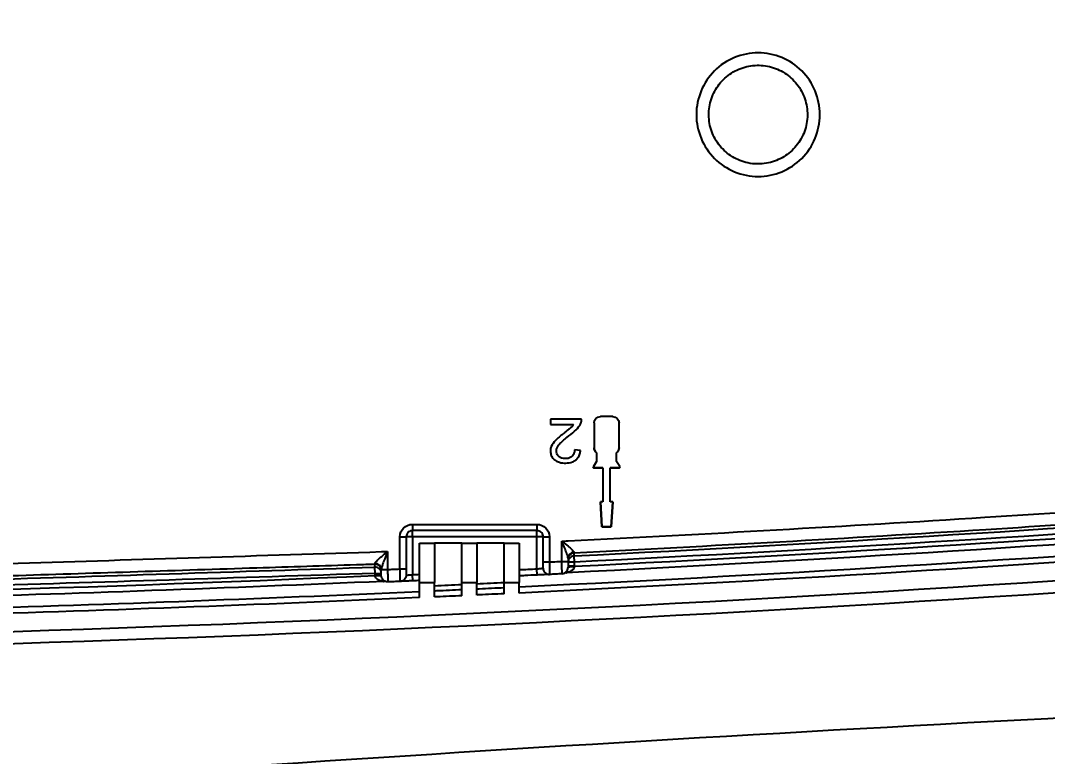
# Model space of a CAD drawing. Header units: millimetres. Extents: x 28 to 2363, y 8 to 1657.
# Drawn here: x 1971.9 to 2054.5, y 1195.3 to 1254.4 of the extents above; entities that cross this region are included whole.
import ezdxf

# ---------------------------------------------------------------- set-up
doc = ezdxf.new("R2010")
doc.units = ezdxf.units.MM
doc.layers.get('Defpoints').update_dxf_attribs({"linetype": 'CONTINUOUS'})
doc.layers.add('1LINE', color=7, linetype='CONTINUOUS')
doc.styles.add('Annotative', font='malgun.ttf')
doc.dimstyles.new('WOO', dxfattribs={"dimtxt": 20, "dimasz": 2, "dimexe": 1.25, "dimexo": 0.3, "dimgap": 1, "dimtad": 1, "dimdec": 1, "dimzin": 1, "dimdsep": 46, "dimtxsty": 'Annotative', "dimcen": 0, "dimclrd": 1, "dimclre": 1, "dimclrt": 2, "dimadec": 0, "dimazin": 0, "dimtfac": 1, "dimtdec": 1, "dimtofl": 0, "dimtmove": 0, "dimatfit": 3, "dimfxl": 0, "dimarcsym": 0})

# ---------------------------------------------------------------- blocks, each defined once
blk = doc.blocks.new('*D31')
at = {"layer": '1LINE', "color": 1, "lineweight": -2}
for p, q in [((1963.641, 1298.544), (2143.909, 1298.544)), ((2142.659, 1296.544), (2142.659, 849.163)), ((1892.986, 847.163), (2143.909, 847.163))]:
    blk.add_line(p, q, dxfattribs=at)
at = {"layer": '1LINE', "color": 1}
for points in [[(2142.326, 1296.544), (2142.993, 1296.544), (2142.659, 1298.544)], [(2142.326, 849.163), (2142.993, 849.163), (2142.659, 847.163)]]:
    blk.add_solid(points, dxfattribs=at)
at = {"layer": 'Defpoints', "color": 0}
for p in [(1963.341, 1298.544), (1892.686, 847.163), (2142.659, 847.163)]:
    blk.add_point(p, dxfattribs=at)
at = {"layer": '1LINE', "color": 2, "insert": (2131.272, 1072.853), "char_height": 20, "attachment_point": 5, "rotation": 90, "style": 'Annotative'}
blk.add_mtext('451', dxfattribs=at)
blk = doc.blocks.new('*D32')
at = {"layer": '1LINE', "color": 1, "lineweight": -2}
for p, q in [((1963.641, 1336.944), (2212.264, 1336.944)), ((2211.014, 1334.944), (2211.014, 849.163)), ((1892.986, 847.163), (2212.264, 847.163))]:
    blk.add_line(p, q, dxfattribs=at)
at = {"layer": '1LINE', "color": 1}
for points in [[(2210.681, 1334.944), (2211.348, 1334.944), (2211.014, 1336.944)], [(2210.681, 849.163), (2211.348, 849.163), (2211.014, 847.163)]]:
    blk.add_solid(points, dxfattribs=at)
at = {"layer": 'Defpoints', "color": 0}
for p in [(1963.341, 1336.944), (1892.686, 847.163), (2211.014, 847.163)]:
    blk.add_point(p, dxfattribs=at)
at = {"layer": '1LINE', "color": 2, "insert": (2199.681, 1092.053), "char_height": 20, "attachment_point": 5, "rotation": 90, "style": 'Annotative'}
blk.add_mtext('490', dxfattribs=at)

msp = doc.modelspace()

# ---------------------------------------------------------------- linework, layer by layer
at = {"layer": '1LINE', "linetype": 'Continuous'}
for p, q in [((2017.03, 1222.373), (2014.518, 1222.373)), ((2014.518, 1222.373), (2014.518, 1221.96)), ((2018.035, 1222.092), (2018.035, 1220.092)), ((2019.535, 1222.592), (2018.535, 1222.592)), ((2020.035, 1220.092), (2020.035, 1222.092)), ((2014.518, 1221.96), (2016.382, 1221.96)), ((2016.942, 1219.871), (2016.462, 1219.916)), ((2018.235, 1219.692), (2018.235, 1218.986)), ((2018.235, 1219.692), (2018.235, 1219.692)), ((2019.835, 1219.692), (2019.835, 1219.692)), ((2019.835, 1218.986), (2019.835, 1219.692)), ((2020.035, 1220.092), (2020.035, 1220.092)), ((2018.235, 1218.986), (2017.975, 1218.588)), ((2020.095, 1218.588), (2019.835, 1218.986)), ((2018.735, 1218.477), (2018.035, 1218.477)), ((2018.035, 1218.477), (2018.735, 1218.477)), ((2018.035, 1218.477), (2018.035, 1218.477)), ((2018.735, 1218.477), (2018.735, 1215.749)), ((2018.735, 1218.477), (2018.735, 1218.477)), ((2020.035, 1218.477), (2019.335, 1218.477)), ((2019.335, 1218.477), (2020.035, 1218.477)), ((2019.335, 1218.477), (2019.335, 1218.477)), ((2019.335, 1215.749), (2019.335, 1218.477)), ((2020.035, 1218.477), (2020.035, 1218.477)), ((2018.668, 1213.749), (2018.535, 1215.749)), ((2018.535, 1215.749), (2018.668, 1213.749)), ((2018.735, 1215.749), (2018.535, 1215.749)), ((2019.535, 1215.749), (2019.335, 1215.749)), ((2019.535, 1215.749), (2019.402, 1213.749)), ((2019.402, 1213.749), (2019.535, 1215.749)), ((2003.438, 1213.937), (2013.438, 1213.937)), ((2003.438, 1213.937), (2003.438, 1213.437)), ((2013.438, 1213.937), (2013.438, 1213.437)), ((2013.438, 1213.437), (2003.438, 1213.437)), ((2003.438, 1212.937), (2003.438, 1213.437)), ((2013.438, 1212.937), (2013.438, 1213.437)), ((2018.668, 1213.749), (2018.668, 1213.749)), ((2019.402, 1213.749), (2018.668, 1213.749)), ((2018.668, 1213.749), (2019.402, 1213.749)), ((2019.402, 1213.749), (2019.402, 1213.749)), ((2002.438, 1210.36), (2002.438, 1212.937)), ((2002.938, 1212.937), (2002.938, 1210.36)), ((2003.438, 1212.937), (2002.938, 1212.937)), ((2013.438, 1212.937), (2003.438, 1212.937)), ((2003.438, 1212.937), (2003.438, 1209.903)), ((2004.004, 1209.279), (2004.004, 1212.438)), ((2004.004, 1212.438), (2005.204, 1212.438)), ((2007.404, 1212.438), (2005.204, 1212.438)), ((2005.204, 1212.438), (2005.204, 1209.279)), ((2007.404, 1209.279), (2007.404, 1212.438)), ((2007.404, 1212.438), (2008.604, 1212.438)), ((2010.804, 1212.438), (2008.604, 1212.438)), ((2008.604, 1212.438), (2008.604, 1209.279)), ((2010.804, 1209.279), (2010.804, 1212.438)), ((2010.804, 1212.438), (2012.004, 1212.438)), ((2012.004, 1212.438), (2012.004, 1209.279)), ((2013.938, 1212.937), (2013.438, 1212.937)), ((2013.438, 1210.37), (2013.438, 1212.937)), ((2013.938, 1210.92), (2013.938, 1212.937)), ((2014.438, 1212.937), (2014.438, 1210.92)), ((2015.438, 1210.969), (2015.438, 1212.589)), ((2001.438, 1211.764), (2001.438, 1210.315)), ((2016.413, 1211.408), (2016.438, 1210.909)), ((2000.438, 1210.004), (2000.422, 1210.503)), ((2015.938, 1211.222), (2015.938, 1210.969)), ((2016.438, 1210.909), (2016.438, 1210.575)), ((2000.438, 1209.828), (2000.438, 1210.004)), ((2000.438, 1210.004), (2000.938, 1210.004)), ((2000.438, 1209.828), (2000.938, 1209.828)), ((2000.938, 1210.315), (2000.938, 1210.317)), ((2003.46, 1209.404), (2003.438, 1209.903)), ((2013.462, 1209.871), (2013.438, 1210.37)), ((2004.004, 1208.054), (2004.004, 1209.279)), ((2004.004, 1209.279), (2005.204, 1209.279)), ((2005.204, 1208.108), (2005.204, 1209.279)), ((2007.404, 1208.209), (2007.404, 1209.279)), ((2007.404, 1209.279), (2008.604, 1209.279)), ((2008.604, 1208.265), (2008.604, 1209.279)), ((2010.804, 1208.369), (2010.804, 1209.279)), ((2010.804, 1209.279), (2012.004, 1209.279)), ((2012.004, 1208.427), (2012.004, 1209.279))]:
    msp.add_line(p, q, dxfattribs=at)
at = {"layer": '1LINE', "linetype": 'Continuous', "extrusion": (3.83778e-22, 6.26757e-06, -1)}
for centre, radius, start, end in [((-2018.535, 1222.092, 0.008), 0.5, 0, 90), ((-2019.535, 1222.092, 0.008), 0.5, 90, 180), ((-2018.535, 1220.092, 0.008), 0.5, 306.8699, 359.98137), ((-2019.535, 1220.092, 0.008), 0.5, 180.01863, 233.1301), ((-2018.035, 1218.549, 0.008), 0.0716, 270, 359.86704), ((-2020.035, 1218.549, 0.008), 0.0716, 180.13296, 270), ((-2003.438, 1212.937, 0.008), 1, 0, 90), ((-2013.438, 1212.937, 0.008), 1, 90, 180)]:
    msp.add_arc(centre, radius, start, end, dxfattribs=at)
at = {"layer": '1LINE', "linetype": 'Continuous', "extrusion": (-3.83778e-22, -6.26758e-06, 1)}
for centre, radius, start, end in [((2018.535, 1220.092, -0.008), 0.5, 180.01921, 233.1301), ((2019.535, 1220.092, -0.008), 0.5, 306.8699, 359.98079), ((2018.035, 1218.549, -0.008), 0.0716, 146.96126, 270), ((2020.035, 1218.549, -0.008), 0.0716, 270, 33.03474)]:
    msp.add_arc(centre, radius, start, end, dxfattribs=at)
at = {"layer": '1LINE', "linetype": 'Continuous', "extrusion": (0, 0, -1)}
for centre, start, end in [((-2001.438, 1209.815), 267.48991, 0), ((-2002.438, 1209.859), 180, 267.46675)]:
    msp.add_arc(centre, 0.5, start, end, dxfattribs=at)
at = {"layer": '1LINE', "linetype": 'Continuous'}
for centre, start, end in [((2014.438, 1210.419), 180, 272.81103), ((2015.438, 1210.468), 272.83416, 0)]:
    msp.add_arc(centre, 0.5, start, end, dxfattribs=at)
for centre, major_axis, ratio, start_param, end_param in [((2002.438, 1212.937), (-0.5, 0), 0.000006, 1.570796, 3.141593), ((2014.438, 1212.937), (0.5, 0), 0.000006, 3.141599, 4.712389), ((2016.438, 1211.222), (0.5, 0), 0.942681, 1.617709, 3.141593), ((2016.438, 1211.138), (0.5, 0), 0.99875, 1.620493, 3.141593), ((2016.438, 1210.909), (0.5, 0), 0.99875, 1.620488, 3.141593), ((2000.438, 1210.233), (0.5, 0), 0.998751, 0, 1.602683), ((2000.438, 1210.004), (0.5, 0), 0.998751, 0, 1.602683), ((2000.438, 1210.317), (0.5, 0), 0.942758, 0, 1.600896), ((2014.438, 1210.92), (0.5, 0), 0.000006, 3.141593, 4.712389), ((2015.438, 1210.969), (-0.5, 0), 0.000006, 1.570796, 3.141593), ((2016.438, 1210.909), (0.5, 0), 0.000006, 1.570796, 3.141593), ((2016.438, 1210.575), (0.5, 0), 0.000006, 1.570796, 3.141593), ((2016.438, 1210.468), (0.5, 0), 0.105838, 1.576078, 3.141593), ((2000.438, 1209.815), (0.5, 0), 0.012696, 0, 1.571348), ((2001.438, 1210.315), (0.5, 0), 0.000006, 3.141593, 4.712389), ((2002.438, 1210.36), (-0.5, 0), 0.000006, 1.570796, 3.141593)]:
    msp.add_ellipse(centre, major_axis=major_axis, ratio=ratio, start_param=start_param, end_param=end_param, dxfattribs=at)
for points, knots in [([(2031.212, 1241.869), (2029.911, 1241.869), (2028.623, 1242.403), (2026.783, 1244.243), (2026.249, 1245.531), (2026.249, 1248.133), (2026.783, 1249.421), (2028.623, 1251.261), (2029.911, 1251.795), (2032.513, 1251.795), (2033.801, 1251.261), (2035.641, 1249.421), (2036.175, 1248.133), (2036.175, 1245.531), (2035.641, 1244.243), (2033.801, 1242.403), (2032.513, 1241.869), (2031.212, 1241.869)], [0, 0, 0, 0, 0.125, 0.125, 0.25, 0.25, 0.375, 0.375, 0.5, 0.5, 0.625, 0.625, 0.75, 0.75, 0.875, 0.875, 1, 1, 1, 1]), ([(2031.21, 1242.869), (2031.655, 1242.869), (2032.105, 1242.946), (2032.942, 1243.24), (2033.341, 1243.461), (2034.034, 1244.015), (2034.337, 1244.355), (2034.807, 1245.107), (2034.98, 1245.529), (2035.175, 1246.394), (2035.199, 1246.85), (2035.097, 1247.731), (2034.969, 1248.168), (2034.581, 1248.966), (2034.315, 1249.336), (2033.685, 1249.96), (2033.311, 1250.222), (2032.51, 1250.603), (2032.071, 1250.726), (2031.189, 1250.82), (2030.734, 1250.791), (2029.87, 1250.587), (2029.45, 1250.41), (2028.703, 1249.932), (2028.366, 1249.625), (2027.819, 1248.927), (2027.602, 1248.526), (2027.317, 1247.686), (2027.245, 1247.236), (2027.254, 1246.349), (2027.335, 1245.9), (2027.637, 1245.066), (2027.862, 1244.669), (2028.423, 1243.982), (2028.767, 1243.682), (2029.524, 1243.22), (2029.947, 1243.051), (2030.653, 1242.899), (2030.933, 1242.869), (2031.21, 1242.869)], [0, 0, 0, 0, 0.053693, 0.053693, 0.107394, 0.107394, 0.161093, 0.161093, 0.214788, 0.214788, 0.268483, 0.268483, 0.322177, 0.322177, 0.375875, 0.375875, 0.429576, 0.429576, 0.483277, 0.483277, 0.536977, 0.536977, 0.590671, 0.590671, 0.644366, 0.644366, 0.69806, 0.69806, 0.751758, 0.751758, 0.805458, 0.805458, 0.85916, 0.85916, 0.91286, 0.91286, 0.966555, 0.966555, 1, 1, 1, 1]), ([(2015.22, 1220.338), (2015.397, 1220.558), (2015.621, 1220.737), (2016.053, 1221.079), (2016.272, 1221.236), (2016.626, 1221.555), (2016.772, 1221.709), (2016.917, 1221.947), (2016.949, 1222.01), (2016.976, 1222.075)], [0, 0, 0, 0, 0.34116, 0.34116, 0.664074, 0.664074, 0.915866, 0.915866, 1, 1, 1, 1]), ([(2016.976, 1222.075), (2016.986, 1222.099), (2016.994, 1222.123), (2017.009, 1222.172), (2017.015, 1222.198), (2017.028, 1222.272), (2017.032, 1222.323), (2017.03, 1222.373)], [0, 0, 0, 0, 0.253145, 0.253145, 0.506288, 0.506288, 1, 1, 1, 1]), ([(2015.646, 1221.287), (2015.562, 1221.221), (2015.479, 1221.155), (2015.315, 1221.022), (2015.235, 1220.955), (2015.077, 1220.817), (2014.999, 1220.746), (2014.926, 1220.671)], [0, 0, 0, 0, 0.336515, 0.336515, 0.667792, 0.667792, 1, 1, 1, 1]), ([(2016.184, 1221.727), (2016.153, 1221.696), (2016.119, 1221.667), (2016.014, 1221.578), (2015.941, 1221.519), (2015.794, 1221.402), (2015.72, 1221.344), (2015.646, 1221.287)], [0, 0, 0, 0, 0.190946, 0.190946, 0.595354, 0.595354, 1, 1, 1, 1]), ([(2016.382, 1221.96), (2016.366, 1221.937), (2016.35, 1221.914), (2016.316, 1221.871), (2016.299, 1221.849), (2016.25, 1221.793), (2016.218, 1221.76), (2016.184, 1221.727)], [0, 0, 0, 0, 0.272043, 0.272043, 0.544007, 0.544007, 1, 1, 1, 1]), ([(2014.926, 1220.671), (2014.789, 1220.529), (2014.661, 1220.366), (2014.55, 1220.08), (2014.527, 1219.97), (2014.52, 1219.752), (2014.534, 1219.64), (2014.602, 1219.437), (2014.655, 1219.343), (2014.782, 1219.187), (2014.855, 1219.121), (2015.029, 1219.001), (2015.135, 1218.953), (2015.41, 1218.871), (2015.586, 1218.855), (2015.943, 1218.863), (2016.132, 1218.892), (2016.4, 1219), (2016.491, 1219.053), (2016.571, 1219.117)], [0, 0, 0, 0, 0.167912, 0.167912, 0.259307, 0.259307, 0.350781, 0.350781, 0.43825, 0.43825, 0.518694, 0.518694, 0.614266, 0.614266, 0.758371, 0.758371, 0.914245, 0.914245, 1, 1, 1, 1]), ([(2015.2, 1219.39), (2015.151, 1219.433), (2015.107, 1219.485), (2015.041, 1219.6), (2015.018, 1219.665), (2015, 1219.79), (2015, 1219.851), (2015.022, 1219.99), (2015.051, 1220.067), (2015.125, 1220.209), (2015.171, 1220.275), (2015.22, 1220.338)], [0, 0, 0, 0, 0.187685, 0.187685, 0.377183, 0.377183, 0.546658, 0.546658, 0.775265, 0.775265, 1, 1, 1, 1]), ([(2016.462, 1219.916), (2016.462, 1219.862), (2016.457, 1219.808), (2016.433, 1219.678), (2016.407, 1219.602), (2016.337, 1219.485), (2016.3, 1219.439), (2016.257, 1219.4)], [0, 0, 0, 0, 0.283182, 0.283182, 0.696823, 0.696823, 1, 1, 1, 1]), ([(2016.571, 1219.117), (2016.636, 1219.17), (2016.695, 1219.232), (2016.808, 1219.39), (2016.857, 1219.494), (2016.916, 1219.689), (2016.933, 1219.78), (2016.942, 1219.871)], [0, 0, 0, 0, 0.290739, 0.290739, 0.681517, 0.681517, 1, 1, 1, 1]), ([(2016.257, 1219.4), (2016.199, 1219.347), (2016.13, 1219.304), (2015.983, 1219.244), (2015.905, 1219.227), (2015.712, 1219.208), (2015.593, 1219.213), (2015.407, 1219.262), (2015.334, 1219.293), (2015.246, 1219.352), (2015.223, 1219.37), (2015.2, 1219.39)], [0, 0, 0, 0, 0.209089, 0.209089, 0.416344, 0.416344, 0.721645, 0.721645, 0.923789, 0.923789, 1, 1, 1, 1]), ([(2089.73, 1217.874), (2090.367, 1208.165), (2090.896, 1198.423), (2091.865, 1176.548), (2092.303, 1164.413), (2092.892, 1140.089), (2093.017, 1127.899), (2092.489, 1103.463), (2091.835, 1091.223), (2089.323, 1066.695), (2087.483, 1054.465), (2079.895, 1018.151), (2072.069, 994.433), (2056.333, 961.024), (2050.4, 950.216), (2037.006, 929.328), (2029.646, 919.416), (2017.625, 905.446), (2013.454, 900.933), (2004.755, 892.219), (2000.244, 888.005), (1985.941, 876.032), (1975.488, 869.164), (1953.136, 858.213), (1941.298, 854.057), (1917.346, 848.55), (1905.136, 847.156), (1892.686, 847.163)], [0, 0, 0, 0, 0.063029, 0.063029, 0.14111, 0.14111, 0.219191, 0.219191, 0.297272, 0.297272, 0.375352, 0.375352, 0.531514, 0.531514, 0.609595, 0.609595, 0.687676, 0.687676, 0.726717, 0.726717, 0.765757, 0.765757, 0.843838, 0.843838, 0.921919, 0.921919, 1, 1, 1, 1]), ([(2015.438, 1212.589), (2015.605, 1212.597), (2015.771, 1212.605), (2027.11, 1213.168), (2038.278, 1213.798), (2058.696, 1215.088), (2067.947, 1215.724), (2077.193, 1216.412)], [0, 0, 0, 0, 0.008091, 0.008091, 0.55043, 0.55043, 1, 1, 1, 1]), ([(2077.269, 1215.416), (2068.018, 1214.728), (2058.763, 1214.091), (2038.479, 1212.81), (2027.448, 1212.187), (2016.413, 1211.637)], [0, 0, 0, 0, 0.456418, 0.456418, 1, 1, 1, 1]), ([(1892.685, 850.645), (1904.707, 850.639), (1916.706, 851.985), (1940.14, 857.354), (1951.333, 861.286), (1972.678, 871.594), (1982.867, 878.142), (1996.799, 889.608), (2001.192, 893.654), (2009.649, 902.003), (2013.702, 906.322), (2025.388, 919.674), (2032.536, 929.108), (2045.612, 948.99), (2051.547, 959.47), (2067.29, 991.805), (2074.949, 1014.109), (2082.814, 1048.358), (2084.799, 1059.924), (2087.677, 1083.307), (2088.556, 1095.157), (2089.899, 1130.655), (2089.198, 1154.277), (2087.832, 1189.732), (2087.249, 1201.739), (2086.509, 1213.693)], [0, 0, 0, 0, 0.076741, 0.076741, 0.153483, 0.153483, 0.230224, 0.230224, 0.268595, 0.268595, 0.306966, 0.306966, 0.383707, 0.383707, 0.460449, 0.460449, 0.613932, 0.613932, 0.690673, 0.690673, 0.767415, 0.767415, 0.920898, 0.920898, 1, 1, 1, 1]), ([(2003.438, 1213.437), (2003.382, 1213.437), (2003.325, 1213.427), (2003.22, 1213.39), (2003.169, 1213.363), (2003.082, 1213.293), (2003.044, 1213.25), (2002.984, 1213.155), (2002.962, 1213.101), (2002.942, 1213.011), (2002.938, 1212.974), (2002.938, 1212.937)], [0, 0, 0, 0, 0.214941, 0.214941, 0.429881, 0.429881, 0.644822, 0.644822, 0.859762, 0.859762, 1, 1, 1, 1]), ([(2013.938, 1212.937), (2013.938, 1212.993), (2013.928, 1213.05), (2013.891, 1213.155), (2013.863, 1213.206), (2013.793, 1213.293), (2013.75, 1213.331), (2013.656, 1213.391), (2013.602, 1213.413), (2013.512, 1213.433), (2013.475, 1213.437), (2013.438, 1213.437)], [0, 0, 0, 0, 0.214941, 0.214941, 0.429881, 0.429881, 0.644822, 0.644822, 0.859762, 0.859762, 1, 1, 1, 1]), ([(2015.938, 1211.222), (2015.938, 1211.265), (2015.927, 1211.32), (2015.895, 1211.442), (2015.872, 1211.512), (2015.802, 1211.708), (2015.751, 1211.839), (2015.615, 1212.171), (2015.528, 1212.377), (2015.44, 1212.584), (2015.439, 1212.586), (2015.438, 1212.589)], [0, 0, 0, 0, 0.14124, 0.14124, 0.299634, 0.299634, 0.575243, 0.575243, 0.995056, 0.995056, 1, 1, 1, 1]), ([(2015.438, 1212.589), (2015.44, 1212.587), (2015.441, 1212.586), (2015.613, 1212.451), (2015.786, 1212.316), (2016.051, 1212.098), (2016.153, 1212.012), (2016.288, 1211.884), (2016.333, 1211.837), (2016.373, 1211.786), (2016.38, 1211.776), (2016.404, 1211.738), (2016.415, 1211.713), (2016.415, 1211.693)], [0, 0, 0, 0, 0.004019, 0.004019, 0.41622, 0.41622, 0.687915, 0.687915, 0.847786, 0.847786, 0.886377, 0.886377, 1, 1, 1, 1]), ([(1928.536, 1209.819), (1935.655, 1209.922), (1942.775, 1210.055), (1957.183, 1210.385), (1964.472, 1210.586), (1976.618, 1210.969), (1981.476, 1211.126), (1991.202, 1211.437), (1996.07, 1211.592), (2001.105, 1211.753), (2001.271, 1211.758), (2001.438, 1211.764)], [0, 0, 0, 0, 0.292906, 0.292906, 0.592859, 0.592859, 0.792789, 0.792789, 0.993141, 0.993141, 1, 1, 1, 1]), ([(2000.423, 1210.788), (2000.423, 1210.807), (2000.434, 1210.833), (2000.459, 1210.871), (2000.467, 1210.881), (2000.516, 1210.945), (2000.575, 1211.007), (2000.739, 1211.166), (2000.854, 1211.267), (2001.12, 1211.497), (2001.278, 1211.629), (2001.435, 1211.761), (2001.436, 1211.762), (2001.438, 1211.764)], [0, 0, 0, 0, 0.106665, 0.106665, 0.143939, 0.143939, 0.335745, 0.335745, 0.627461, 0.627461, 0.996168, 0.996168, 1, 1, 1, 1]), ([(2001.438, 1211.764), (2001.437, 1211.761), (2001.436, 1211.759), (2001.358, 1211.563), (2001.281, 1211.37), (2001.15, 1211.029), (2001.094, 1210.879), (2001.013, 1210.644), (2000.984, 1210.554), (2000.949, 1210.414), (2000.938, 1210.359), (2000.938, 1210.317)], [0, 0, 0, 0, 0.004718, 0.004718, 0.379811, 0.379811, 0.675811, 0.675811, 0.866191, 0.866191, 1, 1, 1, 1]), ([(2016.413, 1211.637), (2016.413, 1211.62), (2016.413, 1211.604), (2016.413, 1211.527), (2016.413, 1211.468), (2016.413, 1211.408)], [0, 0, 0, 0, 0.21831, 0.21831, 1, 1, 1, 1]), ([(1928.072, 1208.585), (1929.958, 1208.612), (1931.844, 1208.641), (1944.935, 1208.856), (1956.138, 1209.114), (1978.367, 1209.783), (1989.394, 1210.151), (2000.422, 1210.503)], [0, 0, 0, 0, 0.07819, 0.07819, 0.542669, 0.542669, 1, 1, 1, 1]), ([(2000.422, 1210.732), (1999.928, 1210.716), (1999.433, 1210.7), (1996.274, 1210.599), (1993.608, 1210.514), (1984.559, 1210.226), (1978.176, 1210.018), (1964.501, 1209.588), (1957.209, 1209.386), (1942.792, 1209.056), (1935.668, 1208.923), (1928.543, 1208.821)], [0, 0, 0, 0, 0.020635, 0.020635, 0.131891, 0.131891, 0.398363, 0.398363, 0.702705, 0.702705, 1, 1, 1, 1]), ([(2013.938, 1210.419), (2013.938, 1210.419), (2013.938, 1210.429), (2013.938, 1210.466), (2013.938, 1210.494), (2013.938, 1210.564), (2013.938, 1210.606), (2013.938, 1210.701), (2013.938, 1210.755), (2013.938, 1210.845), (2013.938, 1210.883), (2013.938, 1210.92)], [0, 0, 0, 0, 0.21462, 0.21462, 0.429232, 0.429232, 0.64396, 0.64396, 0.858936, 0.858936, 1, 1, 1, 1]), ([(2014.438, 1210.92), (2014.588, 1210.927), (2014.739, 1210.934), (2015.072, 1210.951), (2015.255, 1210.96), (2015.438, 1210.969)], [0, 0, 0, 0, 0.450776, 0.450776, 1, 1, 1, 1]), ([(2014.438, 1210.92), (2014.44, 1210.846), (2014.442, 1210.771), (2014.446, 1210.59), (2014.449, 1210.484), (2014.453, 1210.294), (2014.455, 1210.208), (2014.459, 1210.069), (2014.46, 1210.013), (2014.462, 1209.939), (2014.462, 1209.92), (2014.463, 1209.92)], [0, 0, 0, 0, 0.14103, 0.14103, 0.355981, 0.355981, 0.57074, 0.57074, 0.785444, 0.785444, 1, 1, 1, 1]), ([(2015.463, 1209.969), (2015.463, 1209.969), (2015.462, 1209.977), (2015.462, 1210.018), (2015.46, 1210.061), (2015.457, 1210.18), (2015.456, 1210.256), (2015.451, 1210.431), (2015.449, 1210.532), (2015.444, 1210.743), (2015.441, 1210.857), (2015.438, 1210.969)], [0, 0, 0, 0, 0.138096, 0.138096, 0.353408, 0.353408, 0.568917, 0.568917, 0.784482, 0.784482, 1, 1, 1, 1]), ([(2016.435, 1210.521), (2016.434, 1210.491), (2016.427, 1210.46), (2016.409, 1210.416), (2016.401, 1210.4), (2016.365, 1210.34), (2016.329, 1210.301), (2016.226, 1210.213), (2016.153, 1210.171), (2016.003, 1210.102), (2015.922, 1210.075), (2015.841, 1210.054), (2015.83, 1210.051), (2015.811, 1210.047), (2015.804, 1210.045), (2015.794, 1210.043), (2015.792, 1210.042), (2015.79, 1210.042), (2015.791, 1210.042), (2015.795, 1210.043), (2015.8, 1210.044), (2015.806, 1210.045)], [0, 0, 0, 0, 0.086218, 0.086218, 0.137386, 0.137386, 0.293775, 0.293775, 0.554311, 0.554311, 0.826937, 0.826937, 0.872935, 0.872935, 0.911747, 0.911747, 0.94129, 0.94129, 0.966852, 0.966852, 1, 1, 1, 1]), ([(2015.938, 1210.969), (2015.938, 1210.913), (2015.938, 1210.856), (2015.938, 1210.75), (2015.938, 1210.7), (2015.938, 1210.612), (2015.938, 1210.574), (2015.938, 1210.515), (2015.938, 1210.493), (2015.938, 1210.473), (2015.938, 1210.469), (2015.938, 1210.468)], [0, 0, 0, 0, 0.215897, 0.215897, 0.431802, 0.431802, 0.647589, 0.647589, 0.863121, 0.863121, 1, 1, 1, 1]), ([(2000.438, 1210.004), (1989.41, 1209.652), (1978.382, 1209.283), (1956.151, 1208.615), (1944.945, 1208.357), (1931.361, 1208.133), (1928.983, 1208.098), (1926.605, 1208.065)], [0, 0, 0, 0, 0.448158, 0.448158, 0.9034, 0.9034, 1, 1, 1, 1]), ([(1973.983, 874.734), (1976.068, 876.007), (1978.123, 877.333), (1988.526, 884.427), (1996.4, 891.151), (2010.991, 905.38), (2017.852, 913.021), (2030.607, 929.08), (2036.546, 937.573), (2052.814, 963.95), (2061.484, 982.451), (2070.117, 1006.471), (2071.731, 1011.321), (2074.745, 1021.105), (2076.136, 1026.002), (2080.042, 1041.071), (2082.133, 1051.262), (2085.324, 1071.626), (2086.44, 1081.843), (2087.913, 1102.357), (2088.286, 1112.675), (2088.523, 1133.448), (2088.383, 1143.92), (2087.861, 1164.71), (2087.495, 1175.072), (2086.717, 1193.605), (2086.311, 1201.764), (2085.822, 1209.906)], [0, 0, 0, 0, 0.020095, 0.020095, 0.10322, 0.10322, 0.186345, 0.186345, 0.269469, 0.269469, 0.435719, 0.435719, 0.477281, 0.477281, 0.518844, 0.518844, 0.601969, 0.601969, 0.685093, 0.685093, 0.768218, 0.768218, 0.851343, 0.851343, 0.934468, 0.934468, 1, 1, 1, 1]), ([(2001.111, 1209.359), (2001.112, 1209.359), (2001.113, 1209.359), (2001.119, 1209.358), (2001.123, 1209.358), (2001.127, 1209.357), (2001.127, 1209.357), (2001.124, 1209.358), (2001.12, 1209.358), (2001.11, 1209.36), (2001.102, 1209.361), (2001.069, 1209.366), (2001.038, 1209.371), (2000.919, 1209.395), (2000.823, 1209.423), (2000.67, 1209.494), (2000.607, 1209.531), (2000.519, 1209.612), (2000.488, 1209.649), (2000.452, 1209.72), (2000.443, 1209.751), (2000.438, 1209.796), (2000.437, 1209.809), (2000.438, 1209.821)], [0, 0, 0, 0, 0.00459, 0.00459, 0.034139, 0.034139, 0.064031, 0.064031, 0.09035, 0.09035, 0.12655, 0.12655, 0.232397, 0.232397, 0.533044, 0.533044, 0.746325, 0.746325, 0.880291, 0.880291, 0.96614, 0.96614, 1, 1, 1, 1]), ([(2000.938, 1209.815), (2000.938, 1209.815), (2000.938, 1209.819), (2000.938, 1209.839), (2000.938, 1209.861), (2000.938, 1209.921), (2000.938, 1209.959), (2000.938, 1210.046), (2000.938, 1210.097), (2000.938, 1210.203), (2000.938, 1210.259), (2000.938, 1210.315)], [0, 0, 0, 0, 0.134536, 0.134536, 0.350707, 0.350707, 0.567078, 0.567078, 0.783542, 0.783542, 1, 1, 1, 1]), ([(2001.438, 1210.315), (2001.59, 1210.322), (2001.742, 1210.329), (2002.075, 1210.344), (2002.257, 1210.352), (2002.438, 1210.36)], [0, 0, 0, 0, 0.456022, 0.456022, 1, 1, 1, 1]), ([(2001.438, 1210.315), (2001.44, 1210.203), (2001.443, 1210.09), (2001.448, 1209.879), (2001.45, 1209.778), (2001.454, 1209.603), (2001.455, 1209.526), (2001.458, 1209.408), (2001.459, 1209.364), (2001.46, 1209.324), (2001.46, 1209.315), (2001.46, 1209.316)], [0, 0, 0, 0, 0.215082, 0.215082, 0.4302, 0.4302, 0.645275, 0.645275, 0.860196, 0.860196, 1, 1, 1, 1]), ([(2002.46, 1209.36), (2002.46, 1209.36), (2002.46, 1209.368), (2002.459, 1209.408), (2002.458, 1209.452), (2002.455, 1209.57), (2002.454, 1209.647), (2002.45, 1209.822), (2002.448, 1209.923), (2002.443, 1210.134), (2002.44, 1210.248), (2002.438, 1210.36)], [0, 0, 0, 0, 0.138773, 0.138773, 0.353949, 0.353949, 0.569282, 0.569282, 0.78466, 0.78466, 1, 1, 1, 1]), ([(2002.938, 1210.36), (2002.938, 1210.303), (2002.938, 1210.247), (2002.938, 1210.141), (2002.938, 1210.09), (2002.938, 1210.003), (2002.938, 1209.965), (2002.938, 1209.905), (2002.938, 1209.883), (2002.938, 1209.863), (2002.938, 1209.859), (2002.938, 1209.859)], [0, 0, 0, 0, 0.215203, 0.215203, 0.430412, 0.430412, 0.645527, 0.645527, 0.86044, 0.86044, 1, 1, 1, 1]), ([(2002.938, 1209.859), (2002.938, 1209.859), (2002.942, 1209.859), (2002.962, 1209.861), (2002.984, 1209.863), (2003.043, 1209.868), (2003.082, 1209.872), (2003.169, 1209.88), (2003.22, 1209.884), (2003.325, 1209.893), (2003.382, 1209.898), (2003.438, 1209.903)], [0, 0, 0, 0, 0.134406, 0.134406, 0.350331, 0.350331, 0.566646, 0.566646, 0.78326, 0.78326, 1, 1, 1, 1]), ([(2013.462, 1209.871), (2013.129, 1209.855), (2012.796, 1209.838), (2012.31, 1209.815), (2012.157, 1209.808), (2012.004, 1209.8)], [0, 0, 0, 0, 0.684709, 0.684709, 1, 1, 1, 1]), ([(2013.438, 1210.37), (2013.475, 1210.374), (2013.512, 1210.377), (2013.603, 1210.386), (2013.656, 1210.391), (2013.751, 1210.401), (2013.794, 1210.405), (2013.864, 1210.412), (2013.891, 1210.415), (2013.928, 1210.418), (2013.938, 1210.419), (2013.938, 1210.419)], [0, 0, 0, 0, 0.141682, 0.141682, 0.3575, 0.3575, 0.572849, 0.572849, 0.787842, 0.787842, 1, 1, 1, 1]), ([(2014.463, 1209.92), (2014.462, 1209.92), (2014.443, 1209.919), (2014.369, 1209.915), (2014.314, 1209.912), (2014.174, 1209.906), (2014.088, 1209.901), (2013.899, 1209.892), (2013.792, 1209.887), (2013.611, 1209.878), (2013.536, 1209.874), (2013.462, 1209.871)], [0, 0, 0, 0, 0.214601, 0.214601, 0.429203, 0.429203, 0.643934, 0.643934, 0.858926, 0.858926, 1, 1, 1, 1]), ([(2015.463, 1209.969), (2015.288, 1209.96), (2015.113, 1209.952), (2014.779, 1209.935), (2014.621, 1209.928), (2014.463, 1209.92)], [0, 0, 0, 0, 0.524607, 0.524607, 1, 1, 1, 1]), ([(2015.806, 1210.045), (2015.805, 1210.045), (2015.803, 1210.045), (2015.764, 1210.04), (2015.73, 1210.036), (2015.677, 1210.025), (2015.658, 1210.019), (2015.645, 1210.014)], [0, 0, 0, 0, 0.017104, 0.017104, 0.489167, 0.489167, 1, 1, 1, 1]), ([(2001.274, 1209.343), (2001.263, 1209.347), (2001.247, 1209.35), (2001.202, 1209.356), (2001.173, 1209.358), (2001.131, 1209.359), (2001.123, 1209.359), (2001.114, 1209.359), (2001.112, 1209.359), (2001.111, 1209.359)], [0, 0, 0, 0, 0.438655, 0.438655, 0.883817, 0.883817, 0.982923, 0.982923, 1, 1, 1, 1]), ([(2002.46, 1209.36), (2002.286, 1209.352), (2002.112, 1209.344), (2001.779, 1209.329), (2001.619, 1209.322), (2001.46, 1209.315)], [0, 0, 0, 0, 0.521984, 0.521984, 1, 1, 1, 1]), ([(2003.46, 1209.404), (2003.348, 1209.399), (2003.235, 1209.394), (2003.023, 1209.385), (2002.922, 1209.38), (2002.748, 1209.372), (2002.671, 1209.369), (2002.552, 1209.364), (2002.509, 1209.362), (2002.468, 1209.36), (2002.46, 1209.36), (2002.46, 1209.36)], [0, 0, 0, 0, 0.21557, 0.21557, 0.431138, 0.431138, 0.646594, 0.646594, 0.861833, 0.861833, 1, 1, 1, 1]), ([(2008.604, 1208.763), (2008.67, 1208.766), (2008.737, 1208.769), (2009.137, 1208.788), (2009.47, 1208.804), (2010.136, 1208.835), (2010.47, 1208.851), (2010.804, 1208.867)], [0, 0, 0, 0, 0.090907, 0.090907, 0.544945, 0.544945, 1, 1, 1, 1]), ([(2005.204, 1208.606), (2005.27, 1208.609), (2005.337, 1208.612), (2005.737, 1208.63), (2006.07, 1208.646), (2006.736, 1208.676), (2007.07, 1208.692), (2007.404, 1208.707)], [0, 0, 0, 0, 0.090907, 0.090907, 0.544974, 0.544974, 1, 1, 1, 1]), ([(2007.404, 1208.209), (2006.737, 1208.178), (2006.07, 1208.148), (2005.337, 1208.114), (2005.27, 1208.111), (2005.204, 1208.108)], [0, 0, 0, 0, 0.909093, 0.909093, 1, 1, 1, 1]), ([(2010.804, 1208.369), (2010.137, 1208.338), (2009.47, 1208.306), (2008.737, 1208.272), (2008.67, 1208.268), (2008.604, 1208.265)], [0, 0, 0, 0, 0.909093, 0.909093, 1, 1, 1, 1]), ([(1894.694, 1200.844), (1896.207, 1200.795), (1899.226, 1200.697), (1903.728, 1200.295), (1908.192, 1199.706), (1912.618, 1198.915), (1917.004, 1197.928), (1921.342, 1196.747), (1925.617, 1195.376), (1929.802, 1193.826), (1933.874, 1192.11), (1937.822, 1190.239), (1943.436, 1187.275), (1952.696, 1181.48), (1962.161, 1173.5), (1969.832, 1165.083), (1975.186, 1158.145), (1979.321, 1151.77), (1982.023, 1146.765), (1983.685, 1143.489), (1984.984, 1140.69), (1985.917, 1138.442), (1986.375, 1137.337)], [0, 0, 0, 0, 0.036407, 0.072651, 0.108822, 0.145031, 0.181384, 0.217884, 0.254529, 0.291258, 0.327782, 0.364037, 0.400113, 0.486826, 0.639934, 0.716991, 0.783959, 0.870317, 0.917837, 0.935137, 0.968129, 1, 1, 1, 1]), ([(1985.77, 1136.711), (1982.308, 1145.426), (1977.661, 1153.577), (1966.082, 1168.625), (1959.132, 1175.421), (1947.382, 1183.933), (1943.236, 1186.505), (1934.439, 1191.081), (1929.774, 1193.084), (1920.128, 1196.369), (1915.119, 1197.659), (1905.02, 1199.441), (1899.896, 1199.942), (1894.696, 1200.044)], [0, 0, 0, 0, 0.25, 0.25, 0.5, 0.5, 0.625, 0.625, 0.75, 0.75, 0.875, 0.875, 1, 1, 1, 1]), ([(1942.667, 1191.262), (1965.592, 1192.862), (1988.516, 1194.482), (2034.395, 1197.334), (2057.35, 1198.547), (2080.309, 1199.682)], [0, 0, 0, 0, 0.5, 0.5, 1, 1, 1, 1])]:
    msp.add_open_spline(points, degree=3, knots=knots, dxfattribs=at)
for points in [[(2016.413, 1211.408), (2036.716, 1212.419), (2057.006, 1213.679), (2077.279, 1215.187)], [(2077.317, 1214.689), (2057.04, 1213.181), (2036.746, 1211.921), (2016.438, 1210.909)], [(2077.823, 1213.902), (2057.167, 1212.359), (2036.494, 1211.072), (2015.806, 1210.045)], [(2016.438, 1210.575), (2036.903, 1211.596), (2057.353, 1212.871), (2077.786, 1214.398)], [(2012.004, 1208.925), (2033.833, 1209.978), (2055.646, 1211.32), (2077.44, 1212.947)], [(2077.477, 1212.451), (2055.671, 1210.823), (2033.845, 1209.481), (2012.004, 1208.427)], [(2016.415, 1211.693), (2016.414, 1211.661), (2016.413, 1211.642), (2016.413, 1211.637)], [(1898.697, 1204.098), (1958.387, 1204.248), (2018.063, 1206.555), (2077.587, 1211.001)], [(2000.422, 1210.732), (2000.422, 1210.737), (2000.422, 1210.756), (2000.423, 1210.788)], [(2000.422, 1210.503), (2000.422, 1210.579), (2000.422, 1210.656), (2000.422, 1210.732)], [(2016.438, 1210.575), (2016.437, 1210.557), (2016.436, 1210.539), (2016.435, 1210.521)], [(2077.661, 1210.009), (2018.113, 1205.562), (1958.414, 1203.254), (1898.7, 1203.104)], [(1926.606, 1207.723), (1951.225, 1208.058), (1975.839, 1208.759), (2000.438, 1209.828)], [(2000.438, 1209.821), (2000.438, 1209.823), (2000.438, 1209.826), (2000.438, 1209.828)], [(2003.438, 1209.903), (2003.627, 1209.912), (2003.815, 1209.92), (2004.004, 1209.929)], [(2012.004, 1210.301), (2012.482, 1210.324), (2012.96, 1210.347), (2013.438, 1210.37)], [(2001.111, 1209.359), (1976.288, 1208.275), (1951.449, 1207.564), (1926.605, 1207.226)], [(2004.004, 1209.428), (2003.823, 1209.42), (2003.641, 1209.412), (2003.46, 1209.404)], [(2007.404, 1209.087), (2006.67, 1209.053), (2005.937, 1209.02), (2005.204, 1208.986)], [(2010.804, 1209.248), (2010.07, 1209.212), (2009.337, 1209.178), (2008.604, 1209.143)], [(1926.604, 1206.278), (1952.412, 1206.633), (1978.217, 1207.391), (2004.004, 1208.552)], [(2004.004, 1208.054), (1978.217, 1206.893), (1952.412, 1206.136), (1926.604, 1205.781)]]:
    msp.add_open_spline(points, degree=3, dxfattribs=at)

# ---------------------------------------------------------------- dimensions: what is measured, and where the dimension line sits
at = {"layer": '1LINE'}
for base, p1, picture, middle in [((2211.014, 847.163), (1963.341, 1336.944), '*D32', (2199.681, 1092.053)), ((2142.659, 847.163), (1963.341, 1298.544), '*D31', (2131.272, 1072.853))]:
    dim = msp.add_linear_dim(base=base, p1=p1, p2=(1892.686, 847.163), angle=90, dimstyle='WOO', override={"dimdec": 0}, dxfattribs=at)
    dim.commit()
    dim.dimension.update_dxf_attribs({"geometry": picture, "text_midpoint": middle})

doc.saveas('drawing.dxf')
